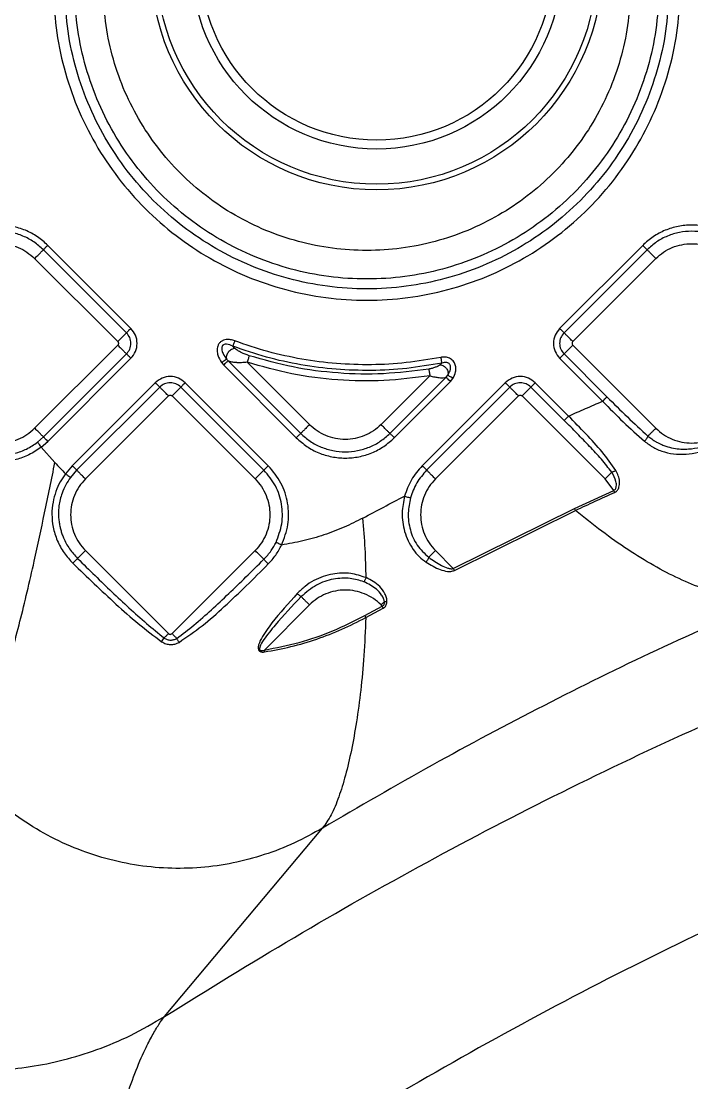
# Model space of a CAD drawing. Extents: x 400 to 501, y 484 to 634.
# Drawn here: x 434.14 to 439.46, y 535.97 to 544.39 of the extents above; entities that cross this region are included whole.
import ezdxf

# ---------------------------------------------------------------- set-up
doc = ezdxf.new("R2010")
doc.units = 0
doc.header["$MEASUREMENT"] = 0
doc.layers.add('DIM', color=3, linetype='Continuous')
doc.layers.add('GEOMETRY', color=3, linetype='Continuous', lineweight=25)

# ---------------------------------------------------------------- blocks, each defined once
blk = doc.blocks.new('2026 GRANDEE')
at = {"layer": 'GEOMETRY', "ltscale": 16}
for p, q in [((-15.4154, -54.8828), (-16.0743, -54.2239)), ((-11.3556, -54.2239), (-12.0144, -54.8828)), ((-15.4503, -54.9176), (-16.1091, -54.2588)), ((-11.3207, -54.2588), (-11.9795, -54.9176)), ((-16.1789, -54.3285), (-15.52, -54.9874)), ((-11.9098, -54.9874), (-11.251, -54.3285)), ((-15.52, -55.0156), (-16.1789, -55.6745)), ((-14.5899, -55.0419), (-14.6078, -55.0242)), ((-11.9098, -55.0156), (-11.251, -55.6745)), ((-16.1091, -55.7442), (-15.4503, -55.0854)), ((-16.0743, -55.7791), (-15.4154, -55.1202)), ((-14.697, -55.1536), (-14.6793, -55.1748)), ((-14.6568, -55.1261), (-14.6445, -55.1399)), ((-14.6445, -55.1399), (-14.0687, -55.7157)), ((-13.999, -55.646), (-14.4932, -55.1517)), ((-12.9493, -55.1576), (-12.9628, -55.1708)), ((-12.0144, -55.1202), (-11.674, -55.4606)), ((-11.9795, -55.0854), (-11.6391, -55.4258)), ((-14.6793, -55.1748), (-14.1035, -55.7506)), ((-15.2219, -55.3138), (-15.8807, -55.9726)), ((-14.3256, -55.9726), (-14.9844, -55.3138)), ((-13.0439, -55.2591), (-13.4308, -55.646)), ((-13.3611, -55.7157), (-12.9151, -55.2697)), ((-13.3262, -55.7506), (-12.8803, -55.3046)), ((-12.4454, -55.3138), (-13.1042, -55.9726)), ((-12.9151, -55.2697), (-12.9023, -55.2542)), ((-12.8803, -55.3046), (-12.8604, -55.2793)), ((-11.9433, -55.5784), (-12.2079, -55.3138)), ((-15.187, -55.3486), (-15.8459, -56.0075)), ((-14.3605, -56.0075), (-15.0193, -55.3486)), ((-12.4105, -55.3486), (-13.0693, -56.0074)), ((-11.9782, -55.6132), (-12.2428, -55.3486)), ((-15.7761, -56.0772), (-15.1173, -55.4184)), ((-15.089, -55.4184), (-14.4302, -56.0772)), ((-12.9996, -56.0772), (-12.3408, -55.4183)), ((-11.6537, -56.0772), (-12.3125, -55.4183)), ((-16.1561, -55.7856), (-16.1091, -55.7442)), ((-16.1259, -55.8246), (-16.0743, -55.7791)), ((-16.0178, -55.947), (-16.1259, -55.8246)), ((-15.8807, -55.9726), (-15.9348, -56.0356)), ((-15.8459, -56.0075), (-15.8951, -56.0648)), ((-11.5854, -56.1683), (-11.6537, -56.0772)), ((-11.8963, -56.3107), (-11.5854, -56.1683)), ((-12.8578, -56.7871), (-11.8963, -56.3107)), ((-12.8497, -56.8028), (-11.8888, -56.3266)), ((-11.8888, -56.3266), (-11.8963, -56.3107)), ((-15.7761, -56.6453), (-15.1173, -57.3042)), ((-15.089, -57.3042), (-14.4302, -56.6453)), ((-12.9996, -56.6453), (-12.8578, -56.7871)), ((-13.999, -57.0765), (-14.3569, -57.4344)), ((-13.5602, -57.1616), (-13.4215, -57.0859)), ((-13.4309, -57.0765), (-13.405, -57.0506)), ((-13.4215, -57.0859), (-13.4309, -57.0765)), ((-13.4131, -57.1014), (-13.4215, -57.0859)), ((-13.5602, -57.1616), (-13.5517, -57.177)), ((-13.5517, -57.177), (-13.4131, -57.1014)), ((-15.1477, -60.3411), (-13.8956, -58.8476))]:
    blk.add_line(p, q, dxfattribs=at)
for radius in [1.7912, 1.7467, 1.4676, 1.3971]:
    blk.add_circle((-13.4656, -51.9925), radius, dxfattribs=at)
for points in [[(-16.0302, -52.1734), (-16.0261, -52.2819), (-16.0179, -52.4989), (-15.9518, -52.8187), (-15.8477, -53.1276), (-15.7032, -53.4201), (-15.5221, -53.6913), (-15.307, -53.9365), (-15.0618, -54.1515), (-14.7906, -54.3327), (-14.4981, -54.477), (-14.1893, -54.5818), (-13.8694, -54.6454), (-13.544, -54.6668), (-13.2185, -54.6454), (-12.8986, -54.5818), (-12.5898, -54.477), (-12.2973, -54.3327), (-12.0261, -54.1515), (-11.7809, -53.9365), (-11.5658, -53.6913), (-11.3847, -53.4201), (-11.2403, -53.1276), (-11.1361, -52.8187), (-11.07, -52.4989), (-11.0618, -52.2819), (-11.0577, -52.1734)], [(-11.1484, -52.1734), (-11.1523, -52.278), (-11.1602, -52.487), (-11.2239, -52.7952), (-11.3242, -53.0928), (-11.4634, -53.3747), (-11.638, -53.6359), (-11.8452, -53.8722), (-12.0814, -54.0794), (-12.3427, -54.254), (-12.6246, -54.393), (-12.9222, -54.494), (-13.2304, -54.5553), (-13.544, -54.5759), (-13.8575, -54.5553), (-14.1658, -54.494), (-14.4633, -54.393), (-14.7452, -54.254), (-15.0065, -54.0794), (-15.2428, -53.8722), (-15.45, -53.6359), (-15.6245, -53.3747), (-15.7637, -53.0928), (-15.8641, -52.7952), (-15.9277, -52.487), (-15.9356, -52.278), (-15.9396, -52.1734)], [(-11.2267, -52.1734), (-11.2305, -52.2745), (-11.2381, -52.4768), (-11.2997, -52.7749), (-11.3968, -53.0628), (-11.5314, -53.3354), (-11.7003, -53.5881), (-11.9007, -53.8167), (-12.1292, -54.0171), (-12.382, -54.186), (-12.6546, -54.3205), (-12.9425, -54.4182), (-13.2406, -54.4775), (-13.544, -54.4974), (-13.8473, -54.4775), (-14.1454, -54.4182), (-14.4333, -54.3205), (-14.7059, -54.186), (-14.9587, -54.0171), (-15.1872, -53.8167), (-15.3877, -53.5881), (-15.5565, -53.3354), (-15.6911, -53.0628), (-15.7882, -52.7749), (-15.8498, -52.4768), (-15.8574, -52.2745), (-15.8613, -52.1734)], [(-11.4532, -52.1734), (-11.4567, -52.2646), (-11.4636, -52.4471), (-11.5191, -52.7161), (-11.6067, -52.9758), (-11.7282, -53.2218), (-11.8805, -53.4498), (-12.0614, -53.656), (-12.2676, -53.8369), (-12.4956, -53.9892), (-12.7416, -54.1105), (-13.0013, -54.1987), (-13.2703, -54.2522), (-13.544, -54.2701), (-13.8176, -54.2522), (-14.0866, -54.1987), (-14.3463, -54.1105), (-14.5923, -53.9892), (-14.8204, -53.8369), (-15.0266, -53.656), (-15.2074, -53.4498), (-15.3597, -53.2218), (-15.4812, -52.9758), (-15.5688, -52.7161), (-15.6243, -52.4471), (-15.6312, -52.2646), (-15.6347, -52.1734)], [(-16.0743, -54.2239), (-16.1012, -54.2), (-16.1549, -54.152), (-16.2514, -54.1017), (-16.355, -54.07), (-16.4629, -54.0594), (-16.5709, -54.07), (-16.6744, -54.1017), (-16.7709, -54.152), (-16.8247, -54.2), (-16.8516, -54.2239)], [(-10.5783, -54.2239), (-10.6052, -54.2), (-10.6589, -54.152), (-10.7554, -54.1017), (-10.859, -54.07), (-10.9669, -54.0594), (-11.0749, -54.07), (-11.1784, -54.1017), (-11.2749, -54.152), (-11.3287, -54.2), (-11.3556, -54.2239)], [(-16.1091, -54.2588), (-16.1336, -54.237), (-16.1826, -54.1933), (-16.2704, -54.1475), (-16.3646, -54.1187), (-16.4629, -54.1091), (-16.5612, -54.1187), (-16.6555, -54.1475), (-16.7433, -54.1933), (-16.7922, -54.237), (-16.8167, -54.2588)], [(-10.6131, -54.2588), (-10.6376, -54.237), (-10.6866, -54.1933), (-10.7744, -54.1475), (-10.8686, -54.1187), (-10.9669, -54.1091), (-11.0652, -54.1187), (-11.1595, -54.1475), (-11.2473, -54.1933), (-11.2962, -54.237), (-11.3207, -54.2588)], [(-16.747, -54.3285), (-16.7273, -54.311), (-16.688, -54.2759), (-16.6175, -54.2392), (-16.5418, -54.216), (-16.4629, -54.2083), (-16.384, -54.216), (-16.3083, -54.2392), (-16.2378, -54.2759), (-16.1985, -54.311), (-16.1789, -54.3285)], [(-16.0743, -54.2239), (-16.0784, -54.2281), (-16.0867, -54.2364), (-16.0975, -54.2472), (-16.1058, -54.2555), (-16.108, -54.2577), (-16.1091, -54.2588)], [(-11.3556, -54.2239), (-11.3514, -54.2281), (-11.3432, -54.2364), (-11.3323, -54.2472), (-11.324, -54.2555), (-11.3218, -54.2577), (-11.3207, -54.2588)], [(-11.251, -54.3285), (-11.2313, -54.311), (-11.192, -54.2759), (-11.1215, -54.2392), (-11.0458, -54.216), (-10.9669, -54.2083), (-10.888, -54.216), (-10.8123, -54.2392), (-10.7418, -54.2759), (-10.7025, -54.311), (-10.6829, -54.3285)], [(-16.1789, -54.3285), (-16.1706, -54.3203), (-16.154, -54.3037), (-16.1324, -54.282), (-16.1158, -54.2654), (-16.1113, -54.261), (-16.1091, -54.2588)], [(-11.251, -54.3285), (-11.2593, -54.3203), (-11.2758, -54.3037), (-11.2975, -54.282), (-11.3141, -54.2654), (-11.3185, -54.261), (-11.3207, -54.2588)], [(-15.4154, -54.8828), (-15.4196, -54.8869), (-15.4279, -54.8952), (-15.4387, -54.906), (-15.447, -54.9143), (-15.4492, -54.9165), (-15.4503, -54.9176)], [(-12.0144, -54.8828), (-12.0103, -54.8869), (-12.002, -54.8952), (-11.9912, -54.906), (-11.9829, -54.9143), (-11.9807, -54.9165), (-11.9795, -54.9176)], [(-15.52, -54.9874), (-15.5117, -54.9791), (-15.4952, -54.9625), (-15.4735, -54.9409), (-15.4569, -54.9243), (-15.4525, -54.9199), (-15.4503, -54.9176)], [(-14.592, -54.9818), (-14.5937, -54.9862), (-14.597, -54.9951), (-14.6015, -55.0072), (-14.6054, -55.0176), (-14.607, -55.022), (-14.6078, -55.0242)], [(-12.9582, -55.1132), (-13.0491, -55.1288), (-13.231, -55.16), (-13.5078, -55.1747), (-13.7846, -55.1657), (-14.0593, -55.1303), (-14.3302, -55.0716), (-14.5047, -55.0117), (-14.592, -54.9818)], [(-11.9098, -54.9874), (-11.9181, -54.9791), (-11.9347, -54.9625), (-11.9563, -54.9409), (-11.9729, -54.9243), (-11.9773, -54.9199), (-11.9795, -54.9176)], [(-15.52, -55.0156), (-15.5117, -55.0239), (-15.4952, -55.0405), (-15.4735, -55.0621), (-15.4569, -55.0787), (-15.4525, -55.0832), (-15.4503, -55.0854)], [(-12.9493, -55.1576), (-13.0416, -55.1735), (-13.2262, -55.2052), (-13.5072, -55.2201), (-13.7882, -55.211), (-14.0671, -55.175), (-14.3421, -55.1154), (-14.5193, -55.0546), (-14.6078, -55.0242)], [(-11.9098, -55.0156), (-11.9181, -55.0239), (-11.9347, -55.0405), (-11.9563, -55.0621), (-11.9729, -55.0787), (-11.9773, -55.0832), (-11.9795, -55.0854)], [(-15.4154, -55.1202), (-15.4196, -55.1161), (-15.4279, -55.1078), (-15.4387, -55.097), (-15.447, -55.0887), (-15.4492, -55.0865), (-15.4503, -55.0854)], [(-14.6793, -55.1748), (-14.6752, -55.1706), (-14.6669, -55.1623), (-14.6561, -55.1515), (-14.6478, -55.1432), (-14.6456, -55.141), (-14.6445, -55.1399)], [(-14.4767, -55.0999), (-14.4776, -55.1026), (-14.4793, -55.108), (-14.4833, -55.1206), (-14.488, -55.1355), (-14.4915, -55.1463), (-14.4932, -55.1517)], [(-13.0439, -55.2591), (-13.1653, -55.2746), (-13.4079, -55.3056), (-13.7754, -55.2969), (-14.1401, -55.2513), (-14.3755, -55.1849), (-14.4932, -55.1517)], [(-13.0526, -55.2054), (-13.1718, -55.2206), (-13.4103, -55.2511), (-13.7713, -55.2426), (-14.1297, -55.1978), (-14.361, -55.1325), (-14.4767, -55.0999)], [(-12.9582, -55.1132), (-12.9572, -55.1178), (-12.9554, -55.1271), (-12.9529, -55.1398), (-12.9507, -55.1507), (-12.9498, -55.1553), (-12.9493, -55.1576)], [(-12.0144, -55.1202), (-12.0103, -55.1161), (-12.002, -55.1078), (-11.9912, -55.097), (-11.9829, -55.0887), (-11.9807, -55.0865), (-11.9795, -55.0854)], [(-13.0526, -55.2054), (-13.0522, -55.2082), (-13.0513, -55.2137), (-13.0491, -55.2269), (-13.0467, -55.2423), (-13.0448, -55.2535), (-13.0439, -55.2591)], [(-15.2219, -55.3138), (-15.2177, -55.3179), (-15.2095, -55.3262), (-15.1986, -55.337), (-15.1903, -55.3453), (-15.1881, -55.3475), (-15.187, -55.3486)], [(-14.9844, -55.3138), (-14.9886, -55.3179), (-14.9969, -55.3262), (-15.0077, -55.337), (-15.016, -55.3453), (-15.0182, -55.3475), (-15.0193, -55.3486)], [(-12.8803, -55.3046), (-12.8844, -55.3004), (-12.8927, -55.2922), (-12.9035, -55.2813), (-12.9118, -55.273), (-12.914, -55.2708), (-12.9151, -55.2697)], [(-12.4454, -55.3138), (-12.4412, -55.3179), (-12.433, -55.3262), (-12.4221, -55.337), (-12.4138, -55.3453), (-12.4116, -55.3475), (-12.4105, -55.3486)], [(-12.2079, -55.3138), (-12.2121, -55.3179), (-12.2203, -55.3262), (-12.2312, -55.337), (-12.2395, -55.3453), (-12.2417, -55.3475), (-12.2428, -55.3486)], [(-15.1173, -55.4184), (-15.1256, -55.4101), (-15.1421, -55.3935), (-15.1638, -55.3719), (-15.1804, -55.3553), (-15.1848, -55.3509), (-15.187, -55.3486)], [(-15.089, -55.4184), (-15.0807, -55.4101), (-15.0642, -55.3935), (-15.0425, -55.3719), (-15.0259, -55.3553), (-15.0215, -55.3509), (-15.0193, -55.3486)], [(-12.3408, -55.4183), (-12.3491, -55.4101), (-12.3656, -55.3935), (-12.3873, -55.3718), (-12.4039, -55.3553), (-12.4083, -55.3508), (-12.4105, -55.3486)], [(-12.2428, -55.3486), (-12.245, -55.3508), (-12.2494, -55.3553), (-12.266, -55.3718), (-12.2877, -55.3935), (-12.3042, -55.4101), (-12.3125, -55.4183)], [(-11.674, -55.4606), (-11.6699, -55.4565), (-11.6616, -55.4482), (-11.6508, -55.4374), (-11.6425, -55.4291), (-11.6402, -55.4269), (-11.6391, -55.4258)], [(-11.9782, -55.6132), (-11.977, -55.6121), (-11.9748, -55.6099), (-11.9665, -55.6016), (-11.9557, -55.5908), (-11.9474, -55.5825), (-11.9433, -55.5784)], [(-13.999, -55.646), (-14.0072, -55.6542), (-14.0238, -55.6708), (-14.0454, -55.6925), (-14.062, -55.7091), (-14.0665, -55.7135), (-14.0687, -55.7157)], [(-13.4308, -55.646), (-13.4505, -55.6635), (-13.4898, -55.6986), (-13.5603, -55.7353), (-13.636, -55.7585), (-13.7149, -55.7662), (-13.7938, -55.7585), (-13.8695, -55.7353), (-13.94, -55.6986), (-13.9793, -55.6635), (-13.999, -55.646)], [(-13.3611, -55.7157), (-13.3633, -55.7135), (-13.3677, -55.7091), (-13.3843, -55.6925), (-13.406, -55.6708), (-13.4225, -55.6542), (-13.4308, -55.646)], [(-16.747, -55.6745), (-16.7273, -55.692), (-16.688, -55.7271), (-16.6175, -55.7638), (-16.5418, -55.787), (-16.4629, -55.7947), (-16.384, -55.787), (-16.3083, -55.7638), (-16.2378, -55.7271), (-16.1985, -55.692), (-16.1789, -55.6745)], [(-16.1091, -55.7442), (-16.1113, -55.742), (-16.1158, -55.7376), (-16.1324, -55.721), (-16.154, -55.6993), (-16.1706, -55.6828), (-16.1789, -55.6745)], [(-16.0743, -55.7791), (-16.0784, -55.7749), (-16.0867, -55.7666), (-16.0975, -55.7558), (-16.1058, -55.7475), (-16.108, -55.7453), (-16.1091, -55.7442)], [(-14.1035, -55.7506), (-14.0994, -55.7464), (-14.0911, -55.7381), (-14.0803, -55.7273), (-14.072, -55.719), (-14.0698, -55.7168), (-14.0687, -55.7157)], [(-14.1035, -55.7506), (-14.0767, -55.7745), (-14.0229, -55.8225), (-13.9264, -55.8728), (-13.8229, -55.9045), (-13.7149, -55.9151), (-13.6069, -55.9045), (-13.5034, -55.8728), (-13.4069, -55.8225), (-13.3531, -55.7745), (-13.3262, -55.7506)], [(-14.0687, -55.7157), (-14.0442, -55.7375), (-13.9953, -55.7812), (-13.9074, -55.827), (-13.8132, -55.8558), (-13.7149, -55.8654), (-13.6166, -55.8558), (-13.5224, -55.827), (-13.4345, -55.7812), (-13.3856, -55.7375), (-13.3611, -55.7157)], [(-13.3611, -55.7157), (-13.36, -55.7168), (-13.3578, -55.719), (-13.3495, -55.7273), (-13.3387, -55.7381), (-13.3304, -55.7464), (-13.3262, -55.7506)], [(-11.251, -55.6745), (-11.2574, -55.6809), (-11.2703, -55.6938), (-11.2881, -55.7116), (-11.3035, -55.727), (-11.3103, -55.7338), (-11.3137, -55.7372)], [(-11.251, -55.6745), (-11.2313, -55.692), (-11.192, -55.7271), (-11.1215, -55.7638), (-11.0458, -55.787), (-10.9669, -55.7947), (-10.888, -55.787), (-10.8123, -55.7638), (-10.7418, -55.7271), (-10.7025, -55.692), (-10.6829, -55.6745)], [(-16.1259, -55.8246), (-16.1295, -55.8199), (-16.1366, -55.8107), (-16.146, -55.7986), (-16.1532, -55.7893), (-16.1551, -55.7869), (-16.1561, -55.7856)], [(-15.8807, -55.9726), (-15.8766, -55.9768), (-15.8683, -55.985), (-15.8575, -55.9959), (-15.8492, -56.0042), (-15.847, -56.0064), (-15.8459, -56.0075)], [(-14.3256, -55.9726), (-14.3297, -55.9768), (-14.338, -55.985), (-14.3488, -55.9959), (-14.3571, -56.0042), (-14.3594, -56.0064), (-14.3605, -56.0075)], [(-14.2201, -56.6019), (-14.1998, -56.5486), (-14.1593, -56.442), (-14.1645, -56.2691), (-14.216, -56.1039), (-14.2891, -56.0164), (-14.3256, -55.9726)], [(-13.1042, -55.9726), (-13.1355, -56.0083), (-13.198, -56.0796), (-13.2294, -56.1691), (-13.2451, -56.2139)], [(-13.1042, -55.9726), (-13.1001, -55.9767), (-13.0918, -55.985), (-13.081, -55.9958), (-13.0727, -56.0041), (-13.0705, -56.0063), (-13.0693, -56.0074)], [(-15.9348, -56.0356), (-15.9301, -56.039), (-15.9207, -56.046), (-15.9083, -56.055), (-15.8989, -56.062), (-15.8963, -56.0638), (-15.8951, -56.0648)], [(-15.7761, -56.0772), (-15.7937, -56.0969), (-15.8288, -56.1361), (-15.8653, -56.2067), (-15.8893, -56.2824), (-15.8923, -56.335), (-15.8938, -56.3613)], [(-15.7761, -56.0772), (-15.7844, -56.0689), (-15.801, -56.0524), (-15.8226, -56.0307), (-15.8392, -56.0141), (-15.8436, -56.0097), (-15.8459, -56.0075)], [(-14.4302, -56.0772), (-14.4219, -56.0689), (-14.4054, -56.0524), (-14.3837, -56.0307), (-14.3671, -56.0141), (-14.3627, -56.0097), (-14.3605, -56.0075)], [(-14.4302, -56.0772), (-14.4126, -56.0969), (-14.3775, -56.1361), (-14.341, -56.2067), (-14.317, -56.2824), (-14.314, -56.335), (-14.3125, -56.3613)], [(-14.2644, -56.5803), (-14.246, -56.5318), (-14.209, -56.4348), (-14.2138, -56.2773), (-14.2607, -56.1269), (-14.3272, -56.0473), (-14.3605, -56.0075)], [(-13.0693, -56.0074), (-13.0978, -56.0399), (-13.1547, -56.1048), (-13.1833, -56.1864), (-13.1976, -56.2271)], [(-12.9996, -56.0772), (-13.0172, -56.0968), (-13.0523, -56.1361), (-13.0888, -56.2066), (-13.1128, -56.2823), (-13.1158, -56.3349), (-13.1173, -56.3612)], [(-12.9996, -56.0772), (-13.0079, -56.0689), (-13.0245, -56.0523), (-13.0461, -56.0307), (-13.0627, -56.0141), (-13.0671, -56.0097), (-13.0693, -56.0074)], [(-11.6537, -56.0772), (-11.6487, -56.0722), (-11.6388, -56.0622), (-11.6245, -56.048), (-11.6114, -56.0349), (-11.6044, -56.0279), (-11.6008, -56.0243)], [(-13.2451, -56.2139), (-13.2394, -56.2155), (-13.2282, -56.2186), (-13.2134, -56.2227), (-13.2021, -56.2258), (-13.1991, -56.2267), (-13.1976, -56.2271)], [(-15.8938, -56.3613), (-15.8923, -56.3876), (-15.8893, -56.4402), (-15.8653, -56.5159), (-15.8288, -56.5864), (-15.7937, -56.6257), (-15.7761, -56.6453)], [(-14.3125, -56.3613), (-14.314, -56.3876), (-14.317, -56.4402), (-14.341, -56.5159), (-14.3775, -56.5864), (-14.4126, -56.6257), (-14.4302, -56.6453)], [(-13.1173, -56.3612), (-13.1158, -56.3875), (-13.1128, -56.4401), (-13.0888, -56.5158), (-13.0523, -56.5864), (-13.0172, -56.6257), (-12.9996, -56.6453)], [(-14.2201, -56.6019), (-14.2253, -56.5993), (-14.2359, -56.5942), (-14.2496, -56.5875), (-14.2602, -56.5823), (-14.263, -56.581), (-14.2644, -56.5803)], [(-15.7761, -56.6453), (-15.7825, -56.6517), (-15.7954, -56.6645), (-15.8131, -56.6823), (-15.8284, -56.6976), (-15.8353, -56.7045), (-15.8387, -56.7079)], [(-14.3608, -56.7148), (-14.3631, -56.7124), (-14.3678, -56.7077), (-14.3844, -56.6911), (-14.4058, -56.6698), (-14.422, -56.6535), (-14.4302, -56.6453)], [(-13.053, -56.6987), (-13.0495, -56.6952), (-13.0424, -56.6881), (-13.0292, -56.6748), (-13.0148, -56.6604), (-13.0047, -56.6503), (-12.9996, -56.6453)], [(-13.999, -57.0765), (-14.006, -57.0695), (-14.02, -57.0555), (-14.0391, -57.0364), (-14.0551, -57.0204), (-14.0614, -57.0141), (-14.0646, -57.0109)], [(-13.4309, -57.0765), (-13.4505, -57.059), (-13.4898, -57.0239), (-13.5603, -56.9872), (-13.636, -56.964), (-13.7149, -56.9563), (-13.7938, -56.964), (-13.8695, -56.9872), (-13.94, -57.0239), (-13.9793, -57.059), (-13.999, -57.0765)], [(-15.1173, -57.3042), (-15.1233, -57.3102), (-15.1354, -57.3223), (-15.1463, -57.3332), (-15.1518, -57.3387)], [(-15.089, -57.3042), (-15.0823, -57.3109), (-15.0688, -57.3243), (-15.057, -57.3362), (-15.051, -57.3422)]]:
    blk.add_open_spline(points, degree=3, dxfattribs=at)
for points, knots in [([(-15.4154, -55.1202), (-15.4017, -55.1029), (-15.3742, -55.0682), (-15.3623, -55.0015), (-15.3742, -54.9348), (-15.4017, -54.9001), (-15.4154, -54.8828)], [0, 0, 0, 0, 0.250039, 0.499994, 0.749965, 1, 1, 1, 1]), ([(-12.0144, -54.8828), (-12.0282, -54.9001), (-12.0557, -54.9348), (-12.0676, -55.0015), (-12.0557, -55.0682), (-12.0282, -55.1029), (-12.0144, -55.1202)], [0, 0, 0, 0, 0.2500385, 0.4999937, 0.7499651, 1, 1, 1, 1]), ([(-15.52, -54.9874), (-15.5184, -54.9894), (-15.5151, -54.9936), (-15.5137, -55.0015), (-15.5151, -55.0094), (-15.5184, -55.0136), (-15.52, -55.0156)], [0, 0, 0, 0, 0.250227, 0.500001, 0.749773, 1, 1, 1, 1]), ([(-15.4503, -55.0854), (-15.4406, -55.0731), (-15.4212, -55.0486), (-15.4127, -55.0015), (-15.4212, -54.9544), (-15.4406, -54.9299), (-15.4503, -54.9176)], [0, 0, 0, 0, 0.249985, 0.499995, 0.750018, 1, 1, 1, 1]), ([(-14.592, -54.9818), (-14.6027, -54.9784), (-14.6248, -54.9713), (-14.6552, -54.9702), (-14.6808, -54.9758), (-14.7006, -54.9856), (-14.7169, -55.0018), (-14.7298, -55.0272), (-14.7331, -55.0598), (-14.7249, -55.1057), (-14.708, -55.1347), (-14.697, -55.1536)], [0, 0, 0, 0, 0.1134345, 0.2352783, 0.3028973, 0.3774096, 0.4564329, 0.5317804, 0.6627892, 0.7801672, 1, 1, 1, 1]), ([(-11.9795, -54.9176), (-11.9893, -54.9299), (-12.0087, -54.9544), (-12.0171, -55.0015), (-12.0087, -55.0486), (-11.9893, -55.0731), (-11.9795, -55.0854)], [0, 0, 0, 0, 0.249985, 0.499995, 0.750018, 1, 1, 1, 1]), ([(-11.9098, -54.9874), (-11.9115, -54.9894), (-11.9147, -54.9936), (-11.9162, -55.0015), (-11.9147, -55.0094), (-11.9115, -55.0136), (-11.9098, -55.0156)], [0, 0, 0, 0, 0.2502274, 0.499999, 0.7497729, 1, 1, 1, 1]), ([(-14.6078, -55.0242), (-14.6234, -55.017), (-14.6429, -55.008), (-14.6687, -55.0081), (-14.6792, -55.0113), (-14.6861, -55.0165), (-14.6902, -55.0216), (-14.6929, -55.0274), (-14.695, -55.0358), (-14.695, -55.0552), (-14.6836, -55.0881), (-14.6666, -55.1122), (-14.6568, -55.1261)], [0, 0, 0, 0, 0.2500558, 0.3124114, 0.3741303, 0.4049327, 0.4356681, 0.4665365, 0.497587, 0.5599323, 0.7475549, 1, 1, 1, 1]), ([(-14.5899, -55.0419), (-14.5944, -55.0424), (-14.6035, -55.0435), (-14.6179, -55.05), (-14.6315, -55.0596), (-14.6432, -55.0719), (-14.6523, -55.0858), (-14.6579, -55.1003), (-14.6598, -55.1144), (-14.6578, -55.1222), (-14.6568, -55.1261)], [0, 0, 0, 0, 0.125003, 0.250007, 0.375009, 0.500002, 0.625001, 0.749995, 0.874997, 1, 1, 1, 1]), ([(-14.4767, -55.0999), (-14.4981, -55.0918), (-14.5303, -55.0797), (-14.5684, -55.059), (-14.5829, -55.0475), (-14.5899, -55.0419)], [0, 0, 0, 0, 0.506446, 0.760829, 1, 1, 1, 1]), ([(-14.697, -55.1536), (-14.6924, -55.1505), (-14.6831, -55.1441), (-14.6708, -55.1357), (-14.6612, -55.1291), (-14.6582, -55.1271), (-14.6568, -55.1261)], [0, 0, 0, 0, 0.2499968, 0.5000001, 0.7500034, 1, 1, 1, 1]), ([(-14.4932, -55.1517), (-14.5082, -55.1532), (-14.5305, -55.1554), (-14.5566, -55.1554), (-14.5693, -55.155), (-14.576, -55.1546), (-14.5914, -55.1535), (-14.6185, -55.1503), (-14.6357, -55.1434), (-14.6445, -55.1399)], [0, 0, 0, 0, 0.247358, 0.369865, 0.452508, 0.477846, 0.49252, 0.740809, 1, 1, 1, 1]), ([(-12.8604, -55.2793), (-12.8521, -55.2622), (-12.8394, -55.2358), (-12.8368, -55.1954), (-12.8426, -55.1684), (-12.8538, -55.1479), (-12.8657, -55.134), (-12.8804, -55.1232), (-12.9011, -55.1138), (-12.9277, -55.109), (-12.9483, -55.1118), (-12.9582, -55.1132)], [0, 0, 0, 0, 0.221726, 0.3413611, 0.4718564, 0.5425039, 0.6150528, 0.6868228, 0.7556139, 0.882606, 1, 1, 1, 1]), ([(-12.9023, -55.2542), (-12.8953, -55.2428), (-12.8849, -55.2256), (-12.8789, -55.1994), (-12.8796, -55.1822), (-12.8849, -55.1697), (-12.8915, -55.1618), (-12.9001, -55.1562), (-12.913, -55.1522), (-12.9301, -55.1521), (-12.9429, -55.1558), (-12.9493, -55.1576)], [0, 0, 0, 0, 0.253115, 0.379041, 0.503225, 0.564859, 0.626085, 0.687443, 0.749301, 0.873955, 1, 1, 1, 1]), ([(-12.9628, -55.1708), (-12.9679, -55.1746), (-12.9783, -55.1824), (-13.0012, -55.1919), (-13.026, -55.2002), (-13.0438, -55.2037), (-13.0526, -55.2054)], [0, 0, 0, 0, 0.239127, 0.493926, 0.75014, 1, 1, 1, 1]), ([(-12.9628, -55.1708), (-12.9582, -55.1715), (-12.9491, -55.1729), (-12.9353, -55.1795), (-12.9228, -55.1888), (-12.9123, -55.2007), (-12.9045, -55.2141), (-12.9, -55.2281), (-12.8989, -55.242), (-12.9011, -55.2502), (-12.9023, -55.2542)], [0, 0, 0, 0, 0.125001, 0.2500023, 0.3750017, 0.5, 0.6249983, 0.7499977, 0.874999, 1, 1, 1, 1]), ([(-14.9844, -55.3138), (-15.0018, -55.3), (-15.0365, -55.2725), (-15.1032, -55.2606), (-15.1698, -55.2725), (-15.2045, -55.3), (-15.2219, -55.3138)], [0, 0, 0, 0, 0.2500326, 0.5000053, 0.7499624, 1, 1, 1, 1]), ([(-15.0193, -55.3486), (-15.0316, -55.3389), (-15.0561, -55.3195), (-15.1032, -55.3111), (-15.1503, -55.3195), (-15.1748, -55.3389), (-15.187, -55.3486)], [0, 0, 0, 0, 0.2499889, 0.5000051, 0.7500112, 1, 1, 1, 1]), ([(-13.0439, -55.2591), (-13.0309, -55.2624), (-13.0069, -55.2686), (-12.9825, -55.2721), (-12.9711, -55.2732), (-12.958, -55.2744), (-12.9355, -55.2752), (-12.922, -55.2716), (-12.9151, -55.2697)], [0, 0, 0, 0, 0.246853, 0.455907, 0.487843, 0.49218, 0.740967, 1, 1, 1, 1]), ([(-12.8604, -55.2793), (-12.8652, -55.2764), (-12.8749, -55.2706), (-12.8876, -55.263), (-12.8977, -55.257), (-12.9007, -55.2551), (-12.9023, -55.2542)], [0, 0, 0, 0, 0.249997, 0.5, 0.750003, 1, 1, 1, 1]), ([(-12.2079, -55.3138), (-12.2253, -55.3), (-12.26, -55.2725), (-12.3267, -55.2606), (-12.3933, -55.2725), (-12.428, -55.3), (-12.4454, -55.3138)], [0, 0, 0, 0, 0.2500326, 0.5000053, 0.7499624, 1, 1, 1, 1]), ([(-12.2428, -55.3486), (-12.255, -55.3389), (-12.2796, -55.3195), (-12.3267, -55.3111), (-12.3737, -55.3195), (-12.3983, -55.3389), (-12.4105, -55.3486)], [0, 0, 0, 0, 0.249989, 0.500005, 0.750011, 1, 1, 1, 1]), ([(-15.1173, -55.4184), (-15.1152, -55.4167), (-15.1111, -55.4134), (-15.1032, -55.412), (-15.0952, -55.4134), (-15.0911, -55.4167), (-15.089, -55.4184)], [0, 0, 0, 0, 0.250211, 0.500136, 0.750062, 1, 1, 1, 1]), ([(-12.3408, -55.4183), (-12.3387, -55.4167), (-12.3346, -55.4134), (-12.3266, -55.412), (-12.3187, -55.4134), (-12.3146, -55.4167), (-12.3125, -55.4183)], [0, 0, 0, 0, 0.250211, 0.500136, 0.750062, 1, 1, 1, 1]), ([(-11.9433, -55.5784), (-11.8986, -55.5586), (-11.8091, -55.5188), (-11.7191, -55.4801), (-11.674, -55.4606)], [0, 0, 0, 0, 0.498649, 1, 1, 1, 1]), ([(-11.674, -55.4606), (-11.6197, -55.516), (-11.5114, -55.6264), (-11.3977, -55.7278), (-11.341, -55.7784)], [0, 0, 0, 0, 0.501637, 1, 1, 1, 1]), ([(-11.6391, -55.4258), (-11.5856, -55.4794), (-11.4791, -55.586), (-11.3686, -55.687), (-11.3137, -55.7372)], [0, 0, 0, 0, 0.502977, 1, 1, 1, 1]), ([(-11.5689, -56.0105), (-11.6037, -55.9606), (-11.6744, -55.8592), (-11.8065, -55.7193), (-11.8974, -55.6257), (-11.9433, -55.5784)], [0, 0, 0, 0, 0.3242922, 0.6585041, 1, 1, 1, 1]), ([(-11.6008, -56.0243), (-11.6277, -55.9895), (-11.6826, -55.9185), (-11.777, -55.8181), (-11.8759, -55.7158), (-11.9437, -55.6478), (-11.9782, -55.6132)], [0, 0, 0, 0, 0.2383248, 0.4865081, 0.739491, 1, 1, 1, 1]), ([(-11.341, -55.7784), (-11.3378, -55.7746), (-11.3316, -55.7669), (-11.3235, -55.7554), (-11.317, -55.745), (-11.3148, -55.7398), (-11.3137, -55.7372)], [0, 0, 0, 0, 0.2499985, 0.5, 0.7500015, 1, 1, 1, 1]), ([(-11.341, -55.7784), (-11.3174, -55.7959), (-11.269, -55.8319), (-11.1822, -55.8664), (-11.0866, -55.8838), (-10.9869, -55.8813), (-10.889, -55.8623), (-10.7958, -55.831), (-10.7074, -55.7915), (-10.6541, -55.7565), (-10.6276, -55.7391)], [0, 0, 0, 0, 0.115795, 0.237873, 0.365696, 0.496161, 0.625453, 0.752208, 0.876975, 1, 1, 1, 1]), ([(-11.3137, -55.7372), (-11.3091, -55.7411), (-11.2996, -55.7491), (-11.2842, -55.7606), (-11.2674, -55.7721), (-11.2548, -55.7798), (-11.2417, -55.7873), (-11.2272, -55.795), (-11.2024, -55.8065), (-11.1636, -55.8213), (-11.1124, -55.8342), (-11.0516, -55.841), (-10.9803, -55.8403), (-10.8979, -55.8276), (-10.8083, -55.7992), (-10.7242, -55.7603), (-10.6746, -55.7247), (-10.6501, -55.7072)], [0, 0, 0, 0, 0.0253, 0.052237, 0.08079, 0.11093, 0.114368, 0.144246, 0.180302, 0.228993, 0.318669, 0.400739, 0.484542, 0.615907, 0.746316, 0.874769, 1, 1, 1, 1]), ([(-16.1259, -55.8246), (-16.1577, -55.8464), (-16.2199, -55.8891), (-16.3238, -55.9254), (-16.4257, -55.9422), (-16.4916, -55.937), (-16.5234, -55.9345)], [0, 0, 0, 0, 0.272089, 0.531131, 0.773407, 1, 1, 1, 1]), ([(-16.5127, -55.8828), (-16.495, -55.8846), (-16.4663, -55.8875), (-16.4213, -55.8866), (-16.3798, -55.8824), (-16.3332, -55.8731), (-16.2881, -55.8592), (-16.226, -55.8336), (-16.1845, -55.8051), (-16.1561, -55.7856)], [0, 0, 0, 0, 0.140633, 0.227998, 0.356405, 0.47065, 0.603495, 0.729242, 1, 1, 1, 1]), ([(-16.7409, -58.3686), (-16.7251, -58.3473), (-16.6938, -58.3051), (-16.6439, -58.2182), (-16.5939, -58.1172), (-16.5386, -57.989), (-16.4786, -57.8302), (-16.415, -57.6378), (-16.3537, -57.4294), (-16.2946, -57.2073), (-16.2374, -56.9734), (-16.1722, -56.6872), (-16.0991, -56.3441), (-16.0452, -56.0807), (-16.0178, -55.947)], [0, 0, 0, 0, 0.064425, 0.127451, 0.189429, 0.25068, 0.331676, 0.412432, 0.49338, 0.574874, 0.657207, 0.740643, 0.868376, 1, 1, 1, 1]), ([(-16.0178, -55.947), (-16.0043, -55.9621), (-15.9773, -55.9923), (-15.9489, -56.0212), (-15.9348, -56.0356)], [0, 0, 0, 0, 0.501129, 1, 1, 1, 1]), ([(-15.9348, -56.0356), (-15.9494, -56.057), (-15.9793, -56.1011), (-16.0127, -56.1771), (-16.0362, -56.2628), (-16.045, -56.359), (-16.0349, -56.4627), (-16.0023, -56.5672), (-15.9496, -56.6653), (-15.8998, -56.7195), (-15.8753, -56.7462)], [0, 0, 0, 0, 0.099578, 0.204762, 0.317774, 0.441019, 0.575356, 0.717518, 0.86097, 1, 1, 1, 1]), ([(-15.8951, -56.0648), (-15.908, -56.084), (-15.9347, -56.1235), (-15.9605, -56.1832), (-15.9773, -56.2399), (-15.9872, -56.2942), (-15.9905, -56.3468), (-15.9883, -56.3936), (-15.9841, -56.4265), (-15.9788, -56.4548), (-15.9722, -56.4824), (-15.9626, -56.5132), (-15.9425, -56.5653), (-15.9058, -56.6343), (-15.8607, -56.6837), (-15.8387, -56.7079)], [0, 0, 0, 0, 0.098569, 0.202514, 0.275342, 0.3503, 0.437524, 0.499517, 0.550067, 0.578694, 0.622648, 0.671055, 0.715851, 0.86108, 1, 1, 1, 1]), ([(-11.5689, -56.0105), (-11.5717, -56.0121), (-11.5774, -56.0152), (-11.5858, -56.0191), (-11.5938, -56.0223), (-11.5985, -56.0237), (-11.6008, -56.0243)], [0, 0, 0, 0, 0.25, 0.5, 0.75, 1, 1, 1, 1]), ([(-11.5854, -56.1683), (-11.5829, -56.167), (-11.5777, -56.1643), (-11.5718, -56.157), (-11.5673, -56.1474), (-11.5631, -56.1274), (-11.5671, -56.0829), (-11.5872, -56.048), (-11.6008, -56.0243)], [0, 0, 0, 0, 0.051139, 0.106629, 0.171195, 0.24838, 0.490096, 1, 1, 1, 1]), ([(-11.5782, -56.1844), (-11.5735, -56.1819), (-11.5645, -56.1769), (-11.5521, -56.1628), (-11.5397, -56.1366), (-11.5375, -56.0971), (-11.5475, -56.052), (-11.5617, -56.0245), (-11.5689, -56.0105)], [0, 0, 0, 0, 0.079919, 0.1516461, 0.2801997, 0.5189652, 0.756473, 1, 1, 1, 1]), ([(-11.5782, -56.1844), (-11.5794, -56.1818), (-11.5817, -56.1766), (-11.5842, -56.171), (-11.5854, -56.1683)], [0, 0, 0, 0, 0.5, 1, 1, 1, 1]), ([(-13.5744, -56.3877), (-13.5197, -56.3585), (-13.4101, -56.3001), (-13.3001, -56.2426), (-13.2451, -56.2139)], [0, 0, 0, 0, 0.499935, 1, 1, 1, 1]), ([(-13.2451, -56.2139), (-13.2534, -56.2577), (-13.2711, -56.3507), (-13.2538, -56.4725), (-13.2187, -56.5687), (-13.1794, -56.6365), (-13.1312, -56.6946), (-13.0922, -56.7235), (-13.0734, -56.7374)], [0, 0, 0, 0, 0.2249816, 0.4767708, 0.6117057, 0.7475332, 0.8783482, 1, 1, 1, 1]), ([(-13.1976, -56.2271), (-13.2057, -56.267), (-13.2227, -56.3514), (-13.2047, -56.482), (-13.152, -56.6083), (-13.0862, -56.6684), (-13.053, -56.6987)], [0, 0, 0, 0, 0.2311784, 0.4891299, 0.7420554, 1, 1, 1, 1]), ([(-11.8888, -56.3266), (-11.8372, -56.3024), (-11.7341, -56.2541), (-11.6302, -56.2077), (-11.5782, -56.1844)], [0, 0, 0, 0, 0.500136, 1, 1, 1, 1]), ([(-10.3346, -57.0278), (-10.3889, -57.0319), (-10.4955, -57.04), (-10.6777, -57.0104), (-10.8675, -56.9547), (-11.0645, -56.873), (-11.2664, -56.7683), (-11.4718, -56.6415), (-11.6797, -56.4958), (-11.8191, -56.383), (-11.8888, -56.3266)], [0, 0, 0, 0, 0.137089, 0.268931, 0.396603, 0.520976, 0.642798, 0.762752, 0.881533, 1, 1, 1, 1]), ([(-13.5744, -56.3877), (-13.6241, -56.4128), (-13.7247, -56.4635), (-13.8844, -56.5234), (-14.0498, -56.5719), (-14.1635, -56.5919), (-14.2201, -56.6019)], [0, 0, 0, 0, 0.244364, 0.493892, 0.747868, 1, 1, 1, 1]), ([(-13.5494, -56.8603), (-13.5512, -56.7839), (-13.5549, -56.6272), (-13.5678, -56.4688), (-13.5744, -56.3877)], [0, 0, 0, 0, 0.48804, 1, 1, 1, 1]), ([(-15.1477, -60.3411), (-14.8061, -60.1298), (-14.1223, -59.7068), (-13.0709, -59.113), (-11.9988, -58.5537), (-10.9773, -58.0704), (-10.0121, -57.6563), (-9.108, -57.3045), (-8.1914, -56.9856), (-7.264, -56.698), (-6.6372, -56.5366), (-6.3238, -56.4559)], [0, 0, 0, 0, 0.1244336, 0.2491083, 0.3739791, 0.499008, 0.5991226, 0.6992963, 0.7995112, 0.8997503, 1, 1, 1, 1]), ([(-14.3608, -56.7148), (-14.3402, -56.6925), (-14.3026, -56.6515), (-14.2763, -56.6026), (-14.2644, -56.5803)], [0, 0, 0, 0, 0.544928, 1, 1, 1, 1]), ([(-14.3258, -56.752), (-14.3051, -56.7293), (-14.2635, -56.6838), (-14.2346, -56.6292), (-14.2201, -56.6019)], [0, 0, 0, 0, 0.498003, 1, 1, 1, 1]), ([(-15.8753, -56.7462), (-15.8717, -56.7425), (-15.8643, -56.735), (-15.8537, -56.724), (-15.8445, -56.7143), (-15.8406, -56.71), (-15.8387, -56.7079)], [0, 0, 0, 0, 0.249998, 0.5, 0.750002, 1, 1, 1, 1]), ([(-15.8753, -56.7462), (-15.7626, -56.8549), (-15.593, -57.0185), (-15.3595, -57.2276), (-15.234, -57.3215), (-15.1715, -57.3683)], [0, 0, 0, 0, 0.498679, 0.750272, 1, 1, 1, 1]), ([(-15.8387, -56.7079), (-15.7923, -56.7535), (-15.702, -56.842), (-15.5662, -56.9725), (-15.4303, -57.0996), (-15.2935, -57.2236), (-15.1983, -57.3009), (-15.1518, -57.3387)], [0, 0, 0, 0, 0.208989, 0.406105, 0.605427, 0.806996, 1, 1, 1, 1]), ([(-15.051, -57.3421), (-15.0055, -57.3077), (-14.911, -57.2361), (-14.7758, -57.1151), (-14.6386, -56.9869), (-14.5003, -56.8528), (-14.4079, -56.7614), (-14.3608, -56.7148)], [0, 0, 0, 0, 0.183996, 0.381954, 0.583459, 0.78737, 1, 1, 1, 1]), ([(-15.0337, -57.3735), (-14.9716, -57.3312), (-14.8456, -57.2454), (-14.6723, -57.0897), (-14.4985, -56.9249), (-14.3838, -56.8101), (-14.3258, -56.752)], [0, 0, 0, 0, 0.2402218, 0.4869492, 0.7406334, 1, 1, 1, 1]), ([(-14.3258, -56.752), (-14.3299, -56.7478), (-14.3383, -56.7393), (-14.3492, -56.7279), (-14.3575, -56.7188), (-14.3597, -56.7161), (-14.3608, -56.7148)], [0, 0, 0, 0, 0.2499956, 0.5, 0.7500044, 1, 1, 1, 1]), ([(-13.053, -56.6987), (-13.0541, -56.7015), (-13.0561, -56.7072), (-13.0609, -56.7171), (-13.0668, -56.7274), (-13.0712, -56.7341), (-13.0734, -56.7374)], [0, 0, 0, 0, 0.249999, 0.5, 0.75, 1, 1, 1, 1]), ([(-13.0734, -56.7374), (-13.0374, -56.7595), (-12.9846, -56.7918), (-12.9155, -56.8105), (-12.8764, -56.8123), (-12.8585, -56.8059), (-12.8497, -56.8028)], [0, 0, 0, 0, 0.525496, 0.771182, 0.887504, 1, 1, 1, 1]), ([(-13.053, -56.6987), (-13.0202, -56.722), (-12.9728, -56.7558), (-12.9116, -56.7832), (-12.8821, -56.7895), (-12.8669, -56.7896), (-12.8607, -56.7879), (-12.8578, -56.7871)], [0, 0, 0, 0, 0.550518, 0.796256, 0.913324, 0.959899, 1, 1, 1, 1]), ([(-13.5494, -56.8603), (-13.5898, -56.8471), (-13.6751, -56.8192), (-13.7937, -56.8252), (-13.8912, -56.85), (-13.9656, -56.8826), (-14.0361, -56.9271), (-14.0757, -56.9662), (-14.0956, -56.9858)], [0, 0, 0, 0, 0.21446, 0.452973, 0.583375, 0.719877, 0.859773, 1, 1, 1, 1]), ([(-12.8497, -56.8028), (-12.851, -56.8002), (-12.8536, -56.7952), (-12.8564, -56.7898), (-12.8578, -56.7871)], [0, 0, 0, 0, 0.5, 1, 1, 1, 1]), ([(-13.5677, -56.8931), (-13.6035, -56.8825), (-13.6815, -56.8594), (-13.8128, -56.8675), (-13.9512, -56.9124), (-14.0262, -56.9776), (-14.0646, -57.0109)], [0, 0, 0, 0, 0.207505, 0.451839, 0.719591, 1, 1, 1, 1]), ([(-13.5494, -56.8603), (-13.551, -56.8638), (-13.5542, -56.8708), (-13.5591, -56.8801), (-13.5638, -56.8879), (-13.5664, -56.8914), (-13.5677, -56.8931)], [0, 0, 0, 0, 0.25, 0.5, 0.75, 1, 1, 1, 1]), ([(-13.405, -57.0506), (-13.4067, -57.0424), (-13.4105, -57.0238), (-13.4307, -56.989), (-13.478, -56.9365), (-13.5325, -56.9101), (-13.5677, -56.8931)], [0, 0, 0, 0, 0.107431, 0.245113, 0.511546, 1, 1, 1, 1]), ([(-13.384, -57.0526), (-13.3845, -57.0416), (-13.3854, -57.0189), (-13.4035, -56.9762), (-13.4389, -56.9305), (-13.4915, -56.8885), (-13.5306, -56.8695), (-13.5494, -56.8603)], [0, 0, 0, 0, 0.123608, 0.25666, 0.521881, 0.770015, 1, 1, 1, 1]), ([(-14.0956, -56.9858), (-14.165, -57.0624), (-14.2684, -57.1765), (-14.3701, -57.3194), (-14.4058, -57.3927), (-14.406, -57.426), (-14.4014, -57.4375), (-14.3946, -57.4447), (-14.3854, -57.4489), (-14.3717, -57.4512), (-14.3614, -57.45), (-14.3545, -57.4492)], [0, 0, 0, 0, 0.505042, 0.75111, 0.87128, 0.901503, 0.917071, 0.933103, 0.949612, 0.96651, 1, 1, 1, 1]), ([(-14.0646, -57.0109), (-14.135, -57.0852), (-14.2391, -57.1951), (-14.3466, -57.3294), (-14.388, -57.3928), (-14.3948, -57.4199), (-14.3951, -57.4273), (-14.3935, -57.4325), (-14.3912, -57.4354), (-14.3882, -57.4377), (-14.3831, -57.4392), (-14.372, -57.4392), (-14.3633, -57.4365), (-14.3569, -57.4344)], [0, 0, 0, 0, 0.5253901, 0.7774873, 0.8946953, 0.910878, 0.9236624, 0.9339256, 0.9386223, 0.9433507, 0.9533318, 0.9656731, 1, 1, 1, 1]), ([(-14.0956, -56.9858), (-14.0924, -56.9886), (-14.0859, -56.9944), (-14.0772, -57.0018), (-14.0696, -57.0077), (-14.0663, -57.0098), (-14.0646, -57.0109)], [0, 0, 0, 0, 0.249999, 0.5, 0.750001, 1, 1, 1, 1]), ([(-10.3346, -57.0278), (-10.6389, -57.1614), (-11.248, -57.429), (-12.1437, -57.8723), (-13.0286, -58.3422), (-13.6064, -58.679), (-13.8956, -58.8476)], [0, 0, 0, 0, 0.249054, 0.498708, 0.749008, 1, 1, 1, 1]), ([(-13.4215, -57.0859), (-13.4185, -57.0844), (-13.4127, -57.0815), (-13.4068, -57.0731), (-13.4041, -57.0625), (-13.4047, -57.0548), (-13.405, -57.0506)], [0, 0, 0, 0, 0.228358, 0.450446, 0.699519, 1, 1, 1, 1]), ([(-13.4131, -57.1014), (-13.4092, -57.0989), (-13.4012, -57.0939), (-13.3921, -57.0823), (-13.3859, -57.0682), (-13.3847, -57.0579), (-13.384, -57.0526)], [0, 0, 0, 0, 0.22697, 0.464893, 0.722106, 1, 1, 1, 1]), ([(-13.384, -57.0526), (-13.3875, -57.0524), (-13.3946, -57.0521), (-13.4015, -57.0511), (-13.405, -57.0506)], [0, 0, 0, 0, 0.5, 1, 1, 1, 1]), ([(-14.3569, -57.4344), (-14.2644, -57.4164), (-14.0796, -57.3804), (-13.8117, -57.2887), (-13.644, -57.2039), (-13.5602, -57.1616)], [0, 0, 0, 0, 0.33396, 0.667115, 1, 1, 1, 1]), ([(-14.3545, -57.4492), (-14.2848, -57.4365), (-14.1449, -57.411), (-13.9401, -57.3499), (-13.7406, -57.2739), (-13.6144, -57.2092), (-13.5517, -57.177)], [0, 0, 0, 0, 0.249455, 0.500725, 0.751701, 1, 1, 1, 1]), ([(-13.5517, -57.177), (-13.556, -57.2787), (-13.5645, -57.4781), (-13.5911, -57.7541), (-13.6247, -58.0053), (-13.6654, -58.2313), (-13.7125, -58.432), (-13.766, -58.6047), (-13.8262, -58.7505), (-13.8723, -58.8149), (-13.8956, -58.8476)], [0, 0, 0, 0, 0.132491, 0.259963, 0.384063, 0.506125, 0.627342, 0.748966, 0.872506, 1, 1, 1, 1]), ([(-15.1715, -57.3683), (-15.1679, -57.3633), (-15.1608, -57.3532), (-15.1548, -57.3435), (-15.1518, -57.3387)], [0, 0, 0, 0, 0.5, 1, 1, 1, 1]), ([(-15.1518, -57.3387), (-15.1437, -57.3433), (-15.1278, -57.3525), (-15.1006, -57.3567), (-15.0741, -57.3538), (-15.0587, -57.346), (-15.051, -57.3422)], [0, 0, 0, 0, 0.26162, 0.513152, 0.758692, 1, 1, 1, 1]), ([(-15.1173, -57.3042), (-15.1152, -57.3058), (-15.1111, -57.3091), (-15.1032, -57.3105), (-15.0952, -57.3091), (-15.0911, -57.3058), (-15.089, -57.3042)], [0, 0, 0, 0, 0.249938, 0.499864, 0.749789, 1, 1, 1, 1]), ([(-15.0337, -57.3735), (-15.0353, -57.3709), (-15.0386, -57.3657), (-15.0432, -57.3576), (-15.0475, -57.3496), (-15.0498, -57.3446), (-15.051, -57.3422)], [0, 0, 0, 0, 0.2499998, 0.4999999, 0.75, 1, 1, 1, 1]), ([(-15.1715, -57.3683), (-15.1604, -57.3746), (-15.1387, -57.3869), (-15.1018, -57.3924), (-15.0656, -57.389), (-15.0443, -57.3787), (-15.0337, -57.3735)], [0, 0, 0, 0, 0.260932, 0.511589, 0.75619, 1, 1, 1, 1]), ([(-14.3545, -57.4492), (-14.3549, -57.4468), (-14.3557, -57.4419), (-14.3565, -57.4369), (-14.3569, -57.4344)], [0, 0, 0, 0, 0.5, 1, 1, 1, 1]), ([(-6.4134, -58.0114), (-6.7279, -58.0993), (-7.3577, -58.2751), (-8.2887, -58.5875), (-9.2093, -58.9337), (-10.118, -59.3153), (-11.0891, -59.7642), (-12.1182, -60.2879), (-13.2002, -60.8932), (-14.2643, -61.5358), (-14.9577, -61.9914), (-15.3048, -62.2195)], [0, 0, 0, 0, 0.099142, 0.198473, 0.297991, 0.397695, 0.497586, 0.622713, 0.748147, 0.873902, 1, 1, 1, 1]), ([(-13.8956, -58.8476), (-13.9692, -58.8884), (-14.1177, -58.9706), (-14.3564, -59.0625), (-14.605, -59.1287), (-14.862, -59.1651), (-15.1246, -59.1706), (-15.388, -59.1437), (-15.647, -59.0849), (-15.8981, -58.995), (-16.1374, -58.8756), (-16.3598, -58.7293), (-16.5639, -58.5615), (-16.682, -58.4328), (-16.7409, -58.3686)], [0, 0, 0, 0, 0.079829, 0.161312, 0.242901, 0.325269, 0.409446, 0.494262, 0.578901, 0.663699, 0.749203, 0.833985, 0.917276, 1, 1, 1, 1]), ([(-18.1747, -60.1949), (-18.103, -60.2541), (-17.9623, -60.3703), (-17.729, -60.5083), (-17.489, -60.6168), (-17.2419, -60.6959), (-16.9897, -60.7474), (-16.7335, -60.7723), (-16.4742, -60.7711), (-16.2123, -60.7439), (-15.948, -60.6902), (-15.6813, -60.6075), (-15.4101, -60.4949), (-15.2369, -60.3934), (-15.1477, -60.3411)], [0, 0, 0, 0, 0.086644, 0.169967, 0.251109, 0.330929, 0.410108, 0.489222, 0.568804, 0.649434, 0.731787, 0.816745, 0.905542, 1, 1, 1, 1]), ([(-15.4768, -61.9518), (-15.4902, -61.9138), (-15.517, -61.8378), (-15.5379, -61.7203), (-15.5473, -61.6017), (-15.545, -61.44), (-15.5184, -61.2383), (-15.4606, -61.0066), (-15.3857, -60.7904), (-15.3112, -60.6187), (-15.2462, -60.4917), (-15.193, -60.4008), (-15.1627, -60.3609), (-15.1477, -60.3411)], [0, 0, 0, 0, 0.056139, 0.112523, 0.170006, 0.229085, 0.352362, 0.480351, 0.61157, 0.742941, 0.830195, 0.916049, 1, 1, 1, 1])]:
    blk.add_open_spline(points, degree=3, knots=knots, dxfattribs=at)

msp = doc.modelspace()

# ---------------------------------------------------------------- block references
at = {"layer": 'DIM'}
msp.add_blockref('2026 GRANDEE', (450.4248, 596.8403), dxfattribs=at)

doc.saveas('drawing.dxf')
